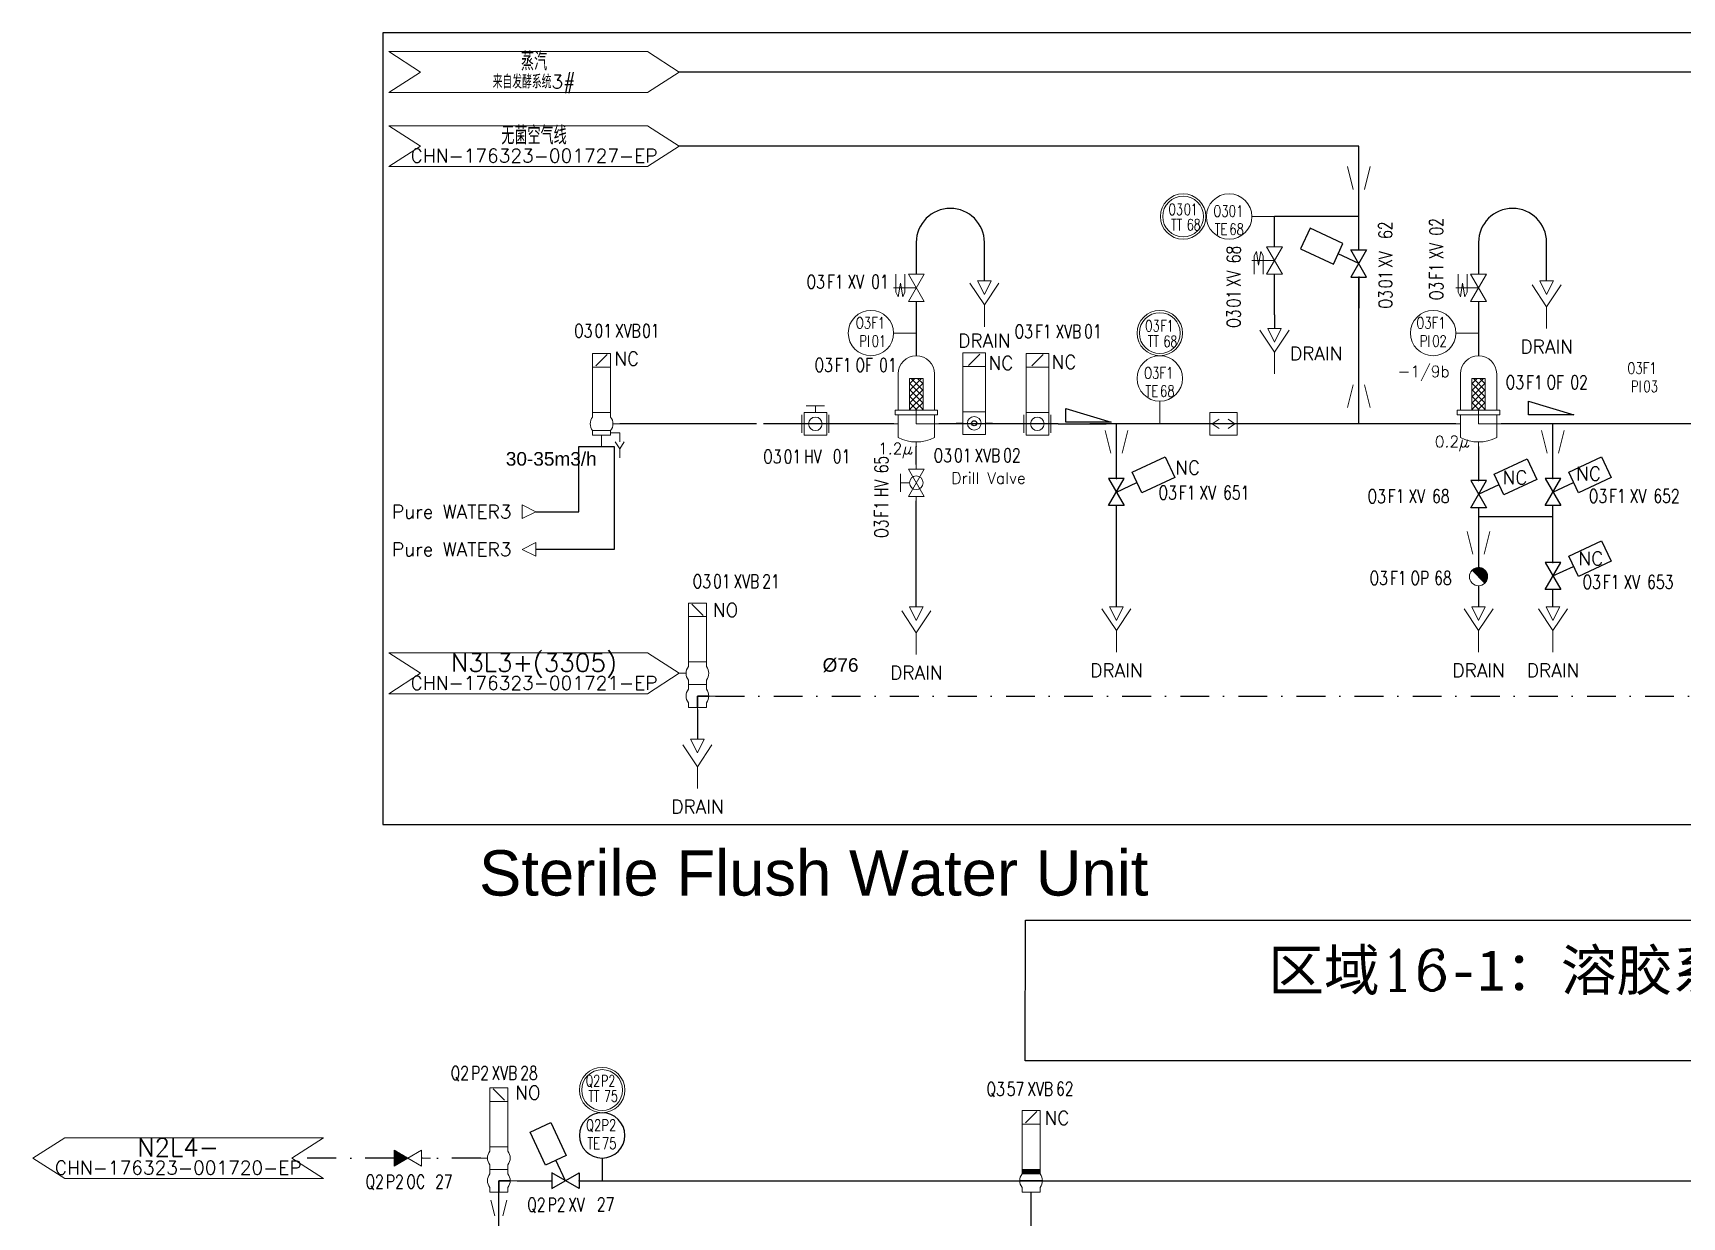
# Model space of a CAD drawing. Header units: inches. Extents: x 14952 to 16573, y 22099 to 23546.
# Drawn here: x 14952 to 15315.3, y 22656.5 to 22917.5 of the extents above; entities that cross this region are included whole.
import ezdxf
from ezdxf.enums import TextEntityAlignment as Align

# ---------------------------------------------------------------- set-up
doc = ezdxf.new("R2010")
doc.units = ezdxf.units.IN
doc.header["$MEASUREMENT"] = 0
doc.linetypes.add('ACAD_ISO02W100', pattern=[15, 12, -3])
doc.linetypes.add('DASHDOT2', pattern=[12.7, 6.35, -3.175, 0, -3.175])
for name, color, linetype, lineweight in [('31 Equipment', 7, 'Continuous', 9), ('33 Instruments Labels', 7, 'Continuous', 9), ('43 TXT English', 7, 'Continuous', 9), ('44 TXT French', 7, 'Continuous', 9), ('AM_0', 7, 'Continuous', 30)]:
    doc.layers.add(name, color=color, linetype=linetype, lineweight=lineweight)
for name, color, linetype in [('DIAMETRE', 7, 'Continuous'), ('LIBELLE-INSTRUM', 7, 'Continuous'), ('MATERIEL-DIVERS', 7, 'Continuous'), ('REPERES', 7, 'Continuous'), ('TANK', 7, 'Continuous'), ('techn-data', 7, 'Continuous'), ('TEXTES', 7, 'Continuous'), ('TUYAUTERIE-AIR', 3, 'Continuous'), ('TUYAUTERIE-EAU', 5, 'Continuous'), ('TUYAUTERIE-EGOUT', 32, 'Continuous'), ('TUYAUTERIE-GAZ', 3, 'Continuous'), ('TUYAUTERIE-NEP', 4, 'DASHDOT2'), ('TUYAUTERIE-VAPEUR', 6, 'Continuous'), ('TUYAUTERIE-VAPEUR PROCESS', 6, 'Continuous'), ('TXT_FR', 7, 'Continuous'), ('VANNES', 7, 'Continuous'), ('ZN', 1, 'Continuous')]:
    doc.layers.add(name, color=color, linetype=linetype)
doc.layers.get('REPERES').off()
doc.styles.add('ARIAL', font='arial.ttf')
doc.styles.add('ROMANC', font='romanc')
doc.styles.add('ROMANS', font='ROMANS.SHX')
doc.styles.get("Standard").update_dxf_attribs({"font": 'arial.ttf'})
doc.styles.add('USER1', font='TXT.SHX', dxfattribs={"bigfont": 'gbcbig.shx'})
pattern_1 = [(45, (0, 0), (-0.02245064, 0.02245064), [])]

# ---------------------------------------------------------------- blocks, each defined once
blk = doc.blocks.new('APV-VLV-SSEAT-SW43-41')
at = {"layer": '31 Equipment', "ltscale": 38}
for p, q in [((1.25, 20.25), (-1.25, 17.75)), ((-2, 7.5), (-2, 6.5)), ((2, 7.5), (2, 6.5)), ((2.5, 5), (4, 5)), ((-2.5, 0), (-4, 0)), ((-2, 2.5), (-2, 3.5)), ((-2, 2.5), (2, 2.5)), ((-2, 2.5), (-2, 1.5)), ((2, 2.5), (2, 3.5)), ((2, 2.5), (2, 1.5)), ((-2, -1.5), (-2, -2.5)), ((-2, -2.5), (2, -2.5)), ((0, -2.5), (0, -5)), ((2, -1.5), (2, -2.5))]:
    blk.add_line(p, q, dxfattribs=at)
at = {"layer": '31 Equipment', "lineweight": 30}
for p, q in [((0, 0), (-2.5, 0)), ((0, -2.5), (0, 0))]:
    blk.add_line(p, q, dxfattribs=at)
at = {"layer": '31 Equipment', "ltscale": 38}
for points in [[(-2, 17.5), (2, 17.5), (2, 20.5), (-2, 20.5)], [(-2, 7.5), (2, 7.5), (2, 17.5), (-2, 17.5)]]:
    blk.add_lwpolyline(points, close=True, dxfattribs=at)
for centre, start, end in [((0, 5), 143.1301, 216.8699), ((0, 5), 323.1301, 36.8699), ((0, 0), 143.1301, 216.8699), ((0, 0), 323.1301, 36.8699)]:
    blk.add_arc(centre, 2.5, start, end, dxfattribs=at)
blk = doc.blocks.new('APV-SIGN-ARW-FLOW-1')
at = {"layer": '31 Equipment'}
for p, q in [((-1.5, -1.5), (-1.5, 1.5)), ((-1.5, 1.5), (1.5, 0)), ((1.5, 0), (-1.5, -1.5))]:
    blk.add_line(p, q, dxfattribs=at)
blk = doc.blocks.new('APV-FTG-GEN-DRAIN-1')
at = {"layer": '31 Equipment'}
for p, q in [((-3.2, 9.61), (0, 4.81)), ((0, 4.81), (3.2, 9.61)), ((0, 0), (0, 4.81))]:
    blk.add_line(p, q, dxfattribs=at)
at = {"layer": '43 TXT English', "style": 'ROMANS'}
blk.add_attdef('DRAIN', text='', height=3, dxfattribs=at).set_placement((0, -4), align=Align.MIDDLE)
at = {"layer": '44 TXT French', "style": 'ROMANS'}
blk.add_attdef('EGOUT', text='', height=3, dxfattribs=at).set_placement((0, -4), align=Align.MIDDLE)
blk = doc.blocks.new('*X76')
at = {"color": 0}
for p, q in [((688.5, 377.37), (691.13, 380)), ((688.5, 378.79), (689.71, 380)), ((688.5, 375.96), (691.5, 378.96)), ((688.5, 374.54), (691.5, 377.54)), ((688.5, 373.13), (691.5, 376.13)), ((689.78, 373), (691.5, 374.72)), ((691.2, 373), (691.5, 373.3))]:
    blk.add_line(p, q, dxfattribs=at)
blk = doc.blocks.new('APV-FILT-GEN-2')
at = {"layer": '31 Equipment'}
for p, q in [((-4, 3), (-4, 11)), ((4, 11), (4, 3)), ((-1.5, 10), (-1.5, 3)), ((1.5, 10), (-1.5, 10)), ((1.5, 3), (1.5, 10)), ((0, 0), (-5, 0)), ((-4.68, 3), (-4.68, 2)), ((4.68, 3), (-4.68, 3)), ((4.68, 2), (-4.68, 2)), ((-4, -3), (-4, 2)), ((0, 3), (0, 0)), ((4, 2), (4, -3)), ((4, 0), (5, 0)), ((4.68, 3), (4.68, 2)), ((0, -4), (0, -5))]:
    blk.add_line(p, q, dxfattribs=at)
for centre, radius, start, end in [((0, 11), 4, 0, 180), ((0, 4.5), 8.5, 241.9275, 298.0725)]:
    blk.add_arc(centre, radius, start, end, dxfattribs=at)
at = {"layer": '31 Equipment', "ltscale": 38}
for p in [(0, 15), (-5, 0), (5, 0), (0, -5)]:
    blk.add_point(p, dxfattribs=at)
at = {"layer": '31 Equipment'}
blk.add_blockref('*X76', (-690, -370), dxfattribs=at)
at = {"layer": '31 Equipment', "extrusion": (0, 0, -1), "zscale": -1}
blk.add_blockref('*X76', (-690, -370), dxfattribs=at)
blk = doc.blocks.new('APV-VLV-SOLV-22-1')
at = {"layer": '31 Equipment', "linetype": 'ACAD_ISO02W100', "ltscale": 38}
for p, q in [((-1, 4.5), (-2, 4)), ((-2, 4), (1, 3.5)), ((3, 4.5), (-1, 4.5)), ((0, 0), (0, 5)), ((-2, 3), (1, 3.5)), ((-1, 2.5), (-2, 3)), ((3, 2.5), (-1, 2.5))]:
    blk.add_line(p, q, dxfattribs=at)
at = {"layer": '31 Equipment', "ltscale": 38}
for p, q in [((-3, 0), (-4, 0)), ((3, 0), (4, 0))]:
    blk.add_line(p, q, dxfattribs=at)
at = {"layer": '31 Equipment'}
for p, q in [((-3, 1.734), (-3, -1.734)), ((-3, -1.734), (3, 1.734)), ((3, -1.734), (-3, 1.734)), ((3, 1.734), (3, -1.734))]:
    blk.add_line(p, q, dxfattribs=at)
blk = doc.blocks.new('APV-INS-M-L-PI')
at = {"layer": '31 Equipment', "color": 7}
blk.add_line((0, -5), (0, -10), dxfattribs=at)
blk.add_circle((0, 0), 5, dxfattribs=at)
at = {"layer": '33 Instruments Labels', "style": 'ROMANS', "width": 0.8, "flags": 8}
blk.add_attdef('PI', text='', height=3, dxfattribs=at).set_placement((0, 0), align=Align.MIDDLE)
blk = doc.blocks.new('PENTE-G')
at = {"layer": 'MATERIEL-DIVERS'}
blk.add_lwpolyline([(-5, 2), (5, 2), (5, 5), (-5, 2)], dxfattribs=at)
blk = doc.blocks.new('APV-VLV-BFLY-SVS-3')
at = {"layer": '31 Equipment', "ltscale": 38}
for p, q in [((1.25, 15.25), (-1.25, 12.75)), ((-2.5, 0), (-4, 0)), ((2.5, 2.5), (-2.5, 2.5)), ((-2.5, 2.5), (-2.5, -2.5)), ((2.5, -2.5), (2.5, 2.5)), ((2.5, 0), (4, 0)), ((-2.5, -2.5), (2.5, -2.5))]:
    blk.add_line(p, q, dxfattribs=at)
at = {"layer": '31 Equipment'}
for p, q in [((-3, 2), (-3, -2)), ((3, -2), (3, 2))]:
    blk.add_line(p, q, dxfattribs=at)
at = {"layer": '31 Equipment', "ltscale": 38}
for points in [[(-2.5, 12.5), (2.5, 12.5), (2.5, 15.5), (-2.5, 15.5)], [(-2.5, 2.5), (2.5, 2.5), (2.5, 12.5), (-2.5, 12.5)]]:
    blk.add_lwpolyline(points, close=True, dxfattribs=at)
blk.add_circle((0, 0), 1.5, dxfattribs=at)
blk = doc.blocks.new('APV-OTH-GEN-CLOSEST-1')
at = {"layer": '31 Equipment'}
for p, q in [((-3, -2.5), (-3, 2.5)), ((-3, 2.5), (3, 2.5)), ((-1, 1), (-2.5, 0)), ((-2.5, 0), (2.5, 0)), ((-2.5, 0), (-1, -1)), ((2.5, 0), (1, 1)), ((2.5, 0), (1, -1)), ((3, -2.5), (3, 2.5)), ((-3, -2.5), (3, -2.5))]:
    blk.add_line(p, q, dxfattribs=at)
blk = doc.blocks.new('APV-VLVM-BALL-KHV+MF-1')
at = {"layer": '31 Equipment', "ltscale": 38}
for p, q in [((-3, 0), (-4, 0)), ((3, 0), (4, 0))]:
    blk.add_line(p, q, dxfattribs=at)
at = {"layer": '31 Equipment'}
for p, q in [((-3, 1.734), (-3, -1.734)), ((-3, -1.734), (3, 1.734)), ((3, -1.734), (-3, 1.734)), ((-2, 3.5), (2, 3.5)), ((0, 1.5), (0, 3.5)), ((3, 1.734), (3, -1.734))]:
    blk.add_line(p, q, dxfattribs=at)
blk.add_circle((0, 0), 1.5, dxfattribs=at)
blk = doc.blocks.new('APV-INS-M-L-TE')
at = {"layer": '31 Equipment', "color": 7}
blk.add_line((0, -5), (0, -10), dxfattribs=at)
blk.add_circle((0, 0), 5, dxfattribs=at)
at = {"layer": '33 Instruments Labels', "style": 'ROMANS', "width": 0.8, "flags": 8}
blk.add_attdef('TE', text='', height=3, dxfattribs=at).set_placement((0, 0), align=Align.MIDDLE)
blk = doc.blocks.new('APV-INS-F-L-TT')
at = {"layer": '31 Equipment'}
for radius in [5, 4.5]:
    blk.add_circle((0, 0), radius, dxfattribs=at)
blk = doc.blocks.new('APV-FCE-GEN-STMTRAP-1')
at = {"layer": '31 Equipment'}
h = blk.add_hatch(dxfattribs=at)
h.set_pattern_fill('ANSI31', color=256, scale=0.01, style=0)
h.set_pattern_definition([(45, (-4, 0), (-0.02245064, 0.02245064), [])])
h.paths.add_polyline_path([(1.41, 1.42), (-1.42, -1.41, 1.002832)])
at = {"layer": '31 Equipment', "linetype": 'ACAD_ISO02W100', "ltscale": 38}
for p, q in [((-2, 0), (-4, 0)), ((2, 0), (4, 0))]:
    blk.add_line(p, q, dxfattribs=at)
at = {"layer": '31 Equipment', "color": 7}
blk.add_line((1.41, 1.42), (-1.42, -1.41), dxfattribs=at)
for start, end in [(45.2431, 224.7569), (224.8381, 45.1623)]:
    blk.add_arc((0, 0), 2, start, end, dxfattribs=at)
blk = doc.blocks.new('APV-FCE-GEN-REDCON-1')
at = {"layer": '31 Equipment', "color": 7}
for p, q in [((-2.5, 2.5), (2.5, 1.25)), ((2.5, 1.25), (2.5, 1.25)), ((2.5, -1.25), (-2.5, -2.5))]:
    blk.add_line(p, q, dxfattribs=at)
blk = doc.blocks.new('VANNE SIEGE INCLINE')
at = {"color": 7}
for p, q in [((-3, 1.73), (-3, -1.73)), ((-3, -1.73), (3, 1.73)), ((3, -1.73), (-3, 1.73)), ((3, 1.73), (3, -1.73))]:
    blk.add_line(p, q, dxfattribs=at)
at = {"color": 7, "extrusion": (-1, 0, 0)}
blk.add_point((-3, 0), dxfattribs=at)
at = {"color": 7, "extrusion": (1, 0, 0)}
blk.add_point((3, 0), dxfattribs=at)
at = {"layer": 'VANNES'}
for p, q in [((3.23, 12.84), (-0.15, 5.59)), ((7.76, 10.73), (3.23, 12.84)), ((4.38, 3.47), (7.76, 10.73)), ((-0.15, 5.59), (4.38, 3.47)), ((0, 0), (2.11, 4.53))]:
    blk.add_line(p, q, dxfattribs=at)
blk = doc.blocks.new('APV-SIGN-ARW-DWG-1')
at = {"layer": '31 Equipment'}
for p, q in [((-32, 4.49), (25, 4.49)), ((-32, 4.49), (-25, 0)), ((25, 4.49), (32, 0)), ((-25, 0), (-32, -4.49)), ((32, 0), (25, -4.49)), ((-32, -4.49), (25, -4.49))]:
    blk.add_line(p, q, dxfattribs=at)
at = {"layer": '31 Equipment', "style": 'ROMANS', "width": 0.8}
for tag, p in [('TEXT1', (0, 0.37)), ('TEXT2', (0, -3.63))]:
    blk.add_attdef(tag, text='', height=3, dxfattribs=at).set_placement(p, align=Align.CENTER)
blk = doc.blocks.new('REPINS')
at = {"layer": 'TEXTES', "style": 'ROMANS', "width": 0.75}
for tag, p in [('ZONE', (-3.3, 1)), ('SOUSZONE', (0.1, 1)), ('NUM', (0.2, -3))]:
    blk.add_attdef(tag, p, '', height=2.5, dxfattribs=at)
blk.add_attdef('ELEMENT', text='', height=2.5, dxfattribs=at).set_placement((-0.2, -3), align=Align.RIGHT)
blk = doc.blocks.new('REPNORM')
at = {"layer": 'TEXTES', "style": 'ROMANS', "width": 0.75}
for tag, p in [('ZONE', (-9.75, -1.25)), ('SOUSZONE', (-5.25, -1.25)), ('ELEMENT', (0, -1.25)), ('NUM', (4.5, -1.25))]:
    blk.add_attdef(tag, p, '', height=3, dxfattribs=at)
blk = doc.blocks.new('REPNORM1')
at = {"layer": 'TEXTES', "style": 'ROMANS', "width": 0.75}
for tag, p in [('ZONE', (-9.75, -1.25)), ('SOUSZONE', (-5.25, -1.25)), ('ELEMENT', (-0.75, -1.25)), ('NUM', (5.59, -1.22))]:
    blk.add_attdef(tag, p, '', height=3, dxfattribs=at)
blk = doc.blocks.new('REPINS2')
at = {"layer": 'TEXTES', "style": 'ROMANS', "width": 0.7}
for tag, p in [('ZONE', (-3.35, 0.8)), ('SOUSZONE', (0.05, 0.8)), ('NUM', (0.7, -2.6))]:
    blk.add_attdef(tag, p, '', height=2.5, dxfattribs=at)
blk.add_attdef('ELEMENT', text='', height=2.5, dxfattribs=at).set_placement((-1.56, -2.59), align=Align.CENTER)
blk = doc.blocks.new('APV-VLV-BFLY-SV-3')
at = {"layer": '31 Equipment', "ltscale": 38}
for p, q in [((1.25, 15.25), (-1.25, 12.75)), ((-4, 0), (-2.5, 0)), ((-2.5, 2.5), (2.5, 2.5)), ((-2.5, -2.5), (-2.5, 2.5)), ((2.5, -2.5), (2.5, 2.5)), ((2.5, 0), (4, 0)), ((-2.5, -2.5), (2.5, -2.5))]:
    blk.add_line(p, q, dxfattribs=at)
for points in [[(-2.5, 12.5), (2.5, 12.5), (2.5, 15.5), (-2.5, 15.5)], [(-2.5, 2.5), (2.5, 2.5), (2.5, 12.5), (-2.5, 12.5)]]:
    blk.add_lwpolyline(points, close=True, dxfattribs=at)
blk.add_circle((0, 0), 1.5, dxfattribs=at)
blk = doc.blocks.new('APV-VLV-SSEAT-SWCIP41-3')
at = {"layer": '31 Equipment', "ltscale": 38}
for p, q in [((1.25, 15.25), (-1.25, 12.75)), ((-2, 2.5), (-2, 1.5)), ((2, 2.5), (2, 1.5)), ((2.5, 0), (4, 0)), ((-2, -1.5), (2, -1.5)), ((-2, -2.5), (-2, -1.5)), ((-2, -2.5), (2, -2.5)), ((0, -2.5), (0, -5)), ((2, -2.5), (2, -1.5)), ((2, -2), (4, -2)), ((4, -2), (4, -4)), ((4, -5.5), (3, -4)), ((5, -4), (4, -5.5)), ((4, -5.5), (4, -7.5))]:
    blk.add_line(p, q, dxfattribs=at)
for points in [[(-2, 12.5), (2, 12.5), (2, 15.5), (-2, 15.5)], [(-2, 2.5), (2, 2.5), (2, 12.5), (-2, 12.5)]]:
    blk.add_lwpolyline(points, close=True, dxfattribs=at)
for start, end in [(143.1301, 216.8699), (323.1301, 36.8699)]:
    blk.add_arc((0, 0), 2.5, start, end, dxfattribs=at)
blk = doc.blocks.new('APV-VLVM-BFLY-SVS-1')
at = {"layer": '31 Equipment', "ltscale": 38}
for p, q in [((-2, 4), (2, 4)), ((0, 2.5), (0, 4)), ((-2.5, 0), (-4, 0)), ((2.5, 2.5), (-2.5, 2.5)), ((-2.5, 2.5), (-2.5, -2.5)), ((2.5, -2.5), (2.5, 2.5)), ((2.5, 0), (4, 0)), ((-2.5, -2.5), (2.5, -2.5))]:
    blk.add_line(p, q, dxfattribs=at)
at = {"layer": '31 Equipment'}
for p, q in [((-3, 2), (-3, -2)), ((3, -2), (3, 2))]:
    blk.add_line(p, q, dxfattribs=at)
at = {"layer": '31 Equipment', "ltscale": 38}
blk.add_circle((0, 0), 1.5, dxfattribs=at)
blk = doc.blocks.new('APV-VLV-SSEAT-M+MP42-3')
at = {"layer": '31 Equipment'}
h = blk.add_hatch(dxfattribs=at)
h.set_pattern_fill('ANSI31', color=256, scale=0.01, style=0)
h.set_pattern_definition(pattern_1)
h.paths.add_polyline_path([(2, 2.5), (-2, 2.5), (-2, 1.5), (2, 1.5)])
at = {"layer": '31 Equipment', "ltscale": 38}
for p, q in [((1.25, 15.25), (-1.25, 12.75)), ((-4, 0), (-2.5, 0)), ((-2, 2.5), (-2, 1.5)), ((-2, 1.5), (2, 1.5)), ((2, 2.5), (2, 1.5)), ((-2, -2.5), (-2, -1.5)), ((2, -2.5), (-2, -2.5)), ((-2, -2.5), (2, -2.5)), ((0, -2.5), (0, -5)), ((2, -2.5), (2, -1.5))]:
    blk.add_line(p, q, dxfattribs=at)
at = {"layer": '31 Equipment', "lineweight": 30}
blk.add_line((-2.5, 0), (2.5, 0), dxfattribs=at)
at = {"layer": '31 Equipment'}
blk.add_line((2.5, 0), (4, 0), dxfattribs=at)
at = {"layer": '31 Equipment', "ltscale": 38}
for points in [[(-2, 12.5), (2, 12.5), (2, 15.5), (-2, 15.5)], [(-2, 2.5), (2, 2.5), (2, 12.5), (-2, 12.5)]]:
    blk.add_lwpolyline(points, close=True, dxfattribs=at)
for start, end in [(143.1301, 216.8699), (323.1301, 36.8699)]:
    blk.add_arc((0, 0), 2.5, start, end, dxfattribs=at)
blk = doc.blocks.new('INSTR-M-L-TE')
at = {"color": 7, "extrusion": (0, -1, 0)}
blk.add_point((0, -10), dxfattribs=at)
at = {"layer": 'MATERIEL-DIVERS', "color": 7}
blk.add_line((0, -5), (0, -10), dxfattribs=at)
blk.add_circle((0, 0), 5, dxfattribs=at)
at = {"layer": 'LIBELLE-INSTRUM', "style": 'ROMANS', "width": 0.8, "flags": 8}
blk.add_attdef('TE', text='', height=3, dxfattribs=at).set_placement((0, 0), align=Align.MIDDLE)
blk = doc.blocks.new('APV-FCE-NRV-GEN-1')
at = {"layer": '31 Equipment'}
h = blk.add_hatch(dxfattribs=at)
h.set_pattern_fill('ANSI31', color=256, scale=0.01, style=0)
h.set_pattern_definition(pattern_1)
h.paths.add_polyline_path([(3, 1.75), (3, -1.75), (0, 0)])
at = {"layer": '31 Equipment', "linetype": 'ACAD_ISO02W100', "ltscale": 38}
for p, q in [((-3, 0), (-5, 0)), ((0, 0), (-3, 1.75)), ((-3, 1.75), (-3, -1.75)), ((0, 0), (-3, -1.75)), ((0, 0), (3, 1.75)), ((0, 0), (3, -1.75)), ((3, 1.75), (3, -1.75)), ((3, 0), (5, 0))]:
    blk.add_line(p, q, dxfattribs=at)

msp = doc.modelspace()

# ---------------------------------------------------------------- linework, layer by layer
msp.add_circle((15159.35, 22831.49), 0.565)
at = {"layer": 'MATERIEL-DIVERS'}
msp.add_lwpolyline([(15416.15, 22721.92), (15416.06, 22690.97), (15170.56, 22690.97), (15170.65, 22721.92)], close=True, dxfattribs=at)
at = {"layer": 'TANK', "color": 3}
for p, q in [((15225.51, 22870.37), (15225.51, 22877.07)), ((15225.51, 22855.37), (15225.51, 22864.37))]:
    msp.add_line(p, q, dxfattribs=at)
at = {"layer": 'TANK', "color": 2}
msp.add_lwpolyline([(15529.09, 22917.53), (15389.05, 22917.53), (15389.05, 22917.53), (15029.06, 22917.53), (15029.06, 22743.03), (15529.09, 22743.03), (15529.09, 22917.53)], dxfattribs=at)
at = {"layer": 'TUYAUTERIE-AIR'}
for p, q in [((15244.07, 22892.59), (15094.37, 22892.59)), ((15244.07, 22869.73), (15244.07, 22892.59)), ((15244.07, 22831.37), (15244.07, 22863.73))]:
    msp.add_line(p, q, dxfattribs=at)
at = {"layer": 'TUYAUTERIE-EAU'}
for p, q in [((15146.59, 22871.37), (15146.59, 22864.37)), ((15161.59, 22862.87), (15161.59, 22871.37)), ((15270.46, 22871.37), (15270.46, 22864.37)), ((15285.46, 22862.87), (15285.46, 22871.37)), ((15244.07, 22863.85), (15244.07, 22856.85)), ((15146.59, 22858.37), (15146.59, 22846.37)), ((15270.46, 22858.37), (15270.46, 22846.37)), ((15085.33, 22831.37), (15081.25, 22831.37)), ((15098.59, 22831.37), (15083.24, 22831.37)), ((15111.39, 22831.37), (15092.77, 22831.37)), ((15141.59, 22831.37), (15112.89, 22831.37)), ((15177.86, 22831.37), (15151.59, 22831.37)), ((15177.86, 22831.37), (15188.44, 22831.37)), ((15265.46, 22831.37), (15184.86, 22831.37)), ((15190.68, 22819.33), (15190.68, 22831.37)), ((15324.92, 22831.37), (15275.46, 22831.37)), ((15286.86, 22819.33), (15286.86, 22831.37)), ((15072.26, 22811.99), (15072.26, 22826.37)), ((15072.26, 22826.37), (15080.02, 22826.37)), ((15080.02, 22826.37), (15080.02, 22803.7)), ((15146.59, 22822.37), (15146.59, 22826.37)), ((15062.73, 22811.99), (15072.26, 22811.99)), ((15080.02, 22803.7), (15062.73, 22803.7))]:
    msp.add_line(p, q, dxfattribs=at)
for centre in [(15154.09, 22871.37), (15277.96, 22871.37)]:
    msp.add_arc(centre, 7.5, 0, 180, dxfattribs=at)
at = {"layer": 'TUYAUTERIE-EGOUT'}
for p, q in [((15225.51, 22855.37), (15225.51, 22852.37)), ((15146.59, 22791), (15146.59, 22814.37)), ((15270.46, 22795.68), (15270.46, 22791)), ((15098.37, 22768.37), (15098.37, 22761.87))]:
    msp.add_line(p, q, dxfattribs=at)
at = {"layer": 'TUYAUTERIE-GAZ'}
for p, q in [((15244.07, 22877.07), (15225.51, 22877.07)), ((15054.62, 22653.51), (15054.62, 22664.51)), ((15058.62, 22664.51), (15066.28, 22664.51)), ((15072.24, 22664.51), (15225.31, 22664.51)), ((15152.66, 22664.51), (15408.35, 22664.51)), ((15171.88, 22606.51), (15171.88, 22662.01))]:
    msp.add_line(p, q, dxfattribs=at)
at = {"layer": 'TUYAUTERIE-NEP'}
for p, q in [((15102.37, 22771.37), (15416.91, 22771.37)), ((15031.54, 22669.51), (15008.98, 22669.51)), ((15050.62, 22669.51), (15037.54, 22669.51))]:
    msp.add_line(p, q, dxfattribs=at)
at = {"layer": 'TUYAUTERIE-VAPEUR'}
msp.add_line((15366.26, 22908.92), (15094.37, 22908.92), dxfattribs=at)
at = {"layer": 'TUYAUTERIE-VAPEUR PROCESS'}
for p, q in [((15270.46, 22826.37), (15270.46, 22818.87)), ((15190.68, 22791), (15190.68, 22813.33)), ((15270.46, 22812.87), (15270.46, 22799.68)), ((15286.86, 22800.83), (15286.86, 22813.33)), ((15270.46, 22810.96), (15286.86, 22810.96)), ((15286.86, 22791), (15286.86, 22794.83))]:
    msp.add_line(p, q, dxfattribs=at)

# ---------------------------------------------------------------- block references
at = {"layer": '31 Equipment', "xscale": -1, "rotation": 90}
for name, p in [('APV-VLV-SOLV-22-1', (15225.51, 22867.37)), ('APV-SIGN-ARW-FLOW-1', (15225.51, 22850.87)), ('APV-FCE-GEN-REDCON-1', (15190.68, 22827.37)), ('APV-FCE-GEN-REDCON-1', (15286.86, 22827.37)), ('APV-FCE-GEN-REDCON-1', (15270.46, 22805.11))]:
    msp.add_blockref(name, p, dxfattribs=at)
at = {"layer": '31 Equipment'}
ref = msp.add_blockref('APV-FTG-GEN-DRAIN-1', (15225.51, 22842.37), dxfattribs=dict(at, xscale=-1))
ref.add_attrib('DRAIN', 'DRAIN', dxfattribs={"layer": '43 TXT English', "height": 3, "style": 'ROMANS'}).set_placement((15234.68, 22846.87), align=Align.MIDDLE)
at = {"layer": '31 Equipment', "rotation": 270}
for p in [(15190.68, 22789.5), (15270.46, 22789.5), (15286.86, 22789.5)]:
    msp.add_blockref('APV-SIGN-ARW-FLOW-1', p, dxfattribs=at)
at = {"layer": '31 Equipment'}
ref = msp.add_blockref('APV-FTG-GEN-DRAIN-1', (15190.68, 22781), dxfattribs=at)
ref.add_attrib('DRAIN', 'DRAIN', dxfattribs={"layer": '43 TXT English', "height": 3, "style": 'ROMANS'}).set_placement((15190.68, 22777), align=Align.MIDDLE)
ref = msp.add_blockref('APV-FTG-GEN-DRAIN-1', (15270.46, 22781), dxfattribs=at)
ref.add_attrib('DRAIN', 'DRAIN', dxfattribs={"layer": '43 TXT English', "height": 3, "style": 'ROMANS'}).set_placement((15270.46, 22777), align=Align.MIDDLE)
ref = msp.add_blockref('APV-FTG-GEN-DRAIN-1', (15286.86, 22781), dxfattribs=at)
ref.add_attrib('DRAIN', 'DRAIN', dxfattribs={"layer": '43 TXT English', "height": 3, "style": 'ROMANS'}).set_placement((15286.86, 22777), align=Align.MIDDLE)
at = {"layer": '33 Instruments Labels', "xscale": -1}
msp.add_blockref('INSTR-M-L-TE', (15077.37, 22674.51), dxfattribs=at)
at = {"layer": 'MATERIEL-DIVERS'}
ref = msp.add_blockref('APV-SIGN-ARW-DWG-1', (15062.37, 22908.92), dxfattribs=at)
ref.add_attrib('TEXT1', '蒸汽', dxfattribs={"layer": '31 Equipment', "height": 4, "style": 'USER1'}).set_placement((15062.37, 22909.29), align=Align.CENTER)
ref.add_attrib('TEXT2', '来自发酵系统3#', dxfattribs={"layer": '31 Equipment', "height": 3, "style": 'USER1'}).set_placement((15062.37, 22905.29), align=Align.CENTER)
ref = msp.add_blockref('APV-SIGN-ARW-DWG-1', (15062.37, 22892.59), dxfattribs=at)
ref.add_attrib('TEXT1', '无菌空气线', dxfattribs={"layer": '31 Equipment', "height": 4, "style": 'USER1'}).set_placement((15062.37, 22892.96), align=Align.CENTER)
ref.add_attrib('TEXT2', 'CHN-176323-001727-EP', dxfattribs={"layer": '31 Equipment', "height": 3, "style": 'USER1'}).set_placement((15062.37, 22888.96), align=Align.CENTER)
at = {"layer": 'MATERIEL-DIVERS', "xscale": -1}
for name, p, rotation in [('APV-FCE-GEN-REDCON-1', (15244.07, 22885.56), 90), ('VANNE SIEGE INCLINE', (15190.68, 22816.33), 270), ('VANNE SIEGE INCLINE', (15270.46, 22815.87), 270), ('VANNE SIEGE INCLINE', (15286.86, 22816.33), 270), ('APV-SIGN-ARW-FLOW-1', (15061.23, 22811.99), 180), ('VANNE SIEGE INCLINE', (15286.86, 22797.83), 270)]:
    msp.add_blockref(name, p, dxfattribs=dict(at, rotation=rotation))
at = {"layer": 'MATERIEL-DIVERS'}
for name, p in [('APV-INS-F-L-TT', (15205.38, 22877.07)), ('APV-INS-F-L-TT', (15200.24, 22851.37)), ('APV-INS-M-L-TE', (15200.24, 22841.37)), ('APV-OTH-GEN-CLOSEST-1', (15214.29, 22831.37))]:
    msp.add_blockref(name, p, dxfattribs=at)
for name, p, rotation in [('APV-INS-M-L-TE', (15215.51, 22877.07), 90), ('APV-SIGN-ARW-FLOW-1', (15161.59, 22861.37), 270), ('APV-SIGN-ARW-FLOW-1', (15285.46, 22861.37), 270), ('APV-INS-M-L-PI', (15136.59, 22851.37), 90.00000000000001), ('APV-INS-M-L-PI', (15260.46, 22851.37), 90.00000000000001), ('APV-FCE-GEN-REDCON-1', (15244.07, 22837.46), 90.00000000000001), ('APV-SIGN-ARW-FLOW-1', (15061.23, 22803.7), 180), ('APV-SIGN-ARW-FLOW-1', (15146.59, 22789.5), 270), ('APV-SIGN-ARW-FLOW-1', (15098.37, 22760.37), 270)]:
    msp.add_blockref(name, p, dxfattribs=dict(at, rotation=rotation))
ref = msp.add_blockref('APV-FTG-GEN-DRAIN-1', (15161.59, 22852.77), dxfattribs=at)
ref.add_attrib('DRAIN', 'DRAIN', dxfattribs={"layer": '43 TXT English', "height": 3, "style": 'ROMANS'}).set_placement((15161.59, 22849.69), align=Align.MIDDLE)
ref = msp.add_blockref('APV-FTG-GEN-DRAIN-1', (15285.46, 22852.37), dxfattribs=at)
ref.add_attrib('DRAIN', 'DRAIN', dxfattribs={"layer": '43 TXT English', "height": 3, "style": 'ROMANS'}).set_placement((15285.46, 22848.37), align=Align.MIDDLE)
at = {"layer": 'MATERIEL-DIVERS', "xscale": -1}
for name, p in [('APV-FILT-GEN-2', (15146.59, 22831.37)), ('APV-FILT-GEN-2', (15270.46, 22831.37)), ('VANNE SIEGE INCLINE', (15069.28, 22664.51)), ('APV-FCE-NRV-GEN-1', (15034.54, 22669.51))]:
    msp.add_blockref(name, p, dxfattribs=at)
at = {"layer": 'MATERIEL-DIVERS'}
ref = msp.add_blockref('APV-FTG-GEN-DRAIN-1', (15146.59, 22780.5), dxfattribs=at)
ref.add_attrib('DRAIN', 'DRAIN', dxfattribs={"layer": '43 TXT English', "height": 3, "style": 'ROMANS'}).set_placement((15146.59, 22776.5), align=Align.MIDDLE)
ref = msp.add_blockref('APV-SIGN-ARW-DWG-1', (15062.37, 22776.37), dxfattribs=at)
ref.add_attrib('TEXT1', 'N3L3+(3305)', dxfattribs={"layer": '31 Equipment', "height": 4, "style": 'USER1'}).set_placement((15062.37, 22776.74), align=Align.CENTER)
ref.add_attrib('TEXT2', 'CHN-176323-001721-EP', dxfattribs={"layer": '31 Equipment', "height": 3, "style": 'USER1'}).set_placement((15062.37, 22772.74), align=Align.CENTER)
ref = msp.add_blockref('APV-FTG-GEN-DRAIN-1', (15098.37, 22750.97), dxfattribs=at)
ref.add_attrib('DRAIN', 'DRAIN', dxfattribs={"layer": '43 TXT English', "height": 3, "style": 'ROMANS'}).set_placement((15098.37, 22746.97), align=Align.MIDDLE)
ref = msp.add_blockref('APV-SIGN-ARW-DWG-1', (14983.98, 22669.51), dxfattribs=dict(at, xscale=-1))
ref.add_attrib('TEXT1', 'N2L4-', dxfattribs={"layer": '31 Equipment', "height": 4, "style": 'USER1'}).set_placement((14983.98, 22669.89), align=Align.CENTER)
ref.add_attrib('TEXT2', 'CHN-176323-001720-EP', dxfattribs={"layer": '31 Equipment', "height": 3, "style": 'USER1'}).set_placement((14983.98, 22665.89), align=Align.CENTER)
at = {"layer": 'MATERIEL-DIVERS', "xscale": -0.7000000000000455, "yscale": 0.7000000000000455, "zscale": 0.7000000000000455, "rotation": 90}
msp.add_blockref('APV-FCE-GEN-REDCON-1', (15054.62, 22658.51), dxfattribs=at)
at = {"layer": 'REPERES'}
for name, p, values in [('REPINS2', (15205.51, 22876.6), {'ZONE': 'O3', 'SOUSZONE': '01', 'NUM': '68', 'ELEMENT': 'TT'}), ('REPINS', (15215.34, 22876.02), {'ZONE': 'O3', 'SOUSZONE': '01', 'ELEMENT': 'TE', 'NUM': '68'}), ('REPINS', (15136.56, 22851.37), {'ZONE': 'O3', 'SOUSZONE': 'F1', 'ELEMENT': 'PI', 'NUM': '01'}), ('REPNORM1', (15177.98, 22851.47), {'ZONE': 'O3', 'SOUSZONE': 'F1', 'ELEMENT': 'XVB', 'NUM': '01'}), ('REPINS2', (15200.37, 22850.9), {'ZONE': 'O3', 'SOUSZONE': 'F1', 'NUM': '68', 'ELEMENT': 'TT'}), ('REPINS', (15260.06, 22851.37), {'ZONE': 'O3', 'SOUSZONE': 'F1', 'ELEMENT': 'PI', 'NUM': '02'}), ('REPINS', (15200.08, 22840.33), {'ZONE': 'O3', 'SOUSZONE': 'F1', 'ELEMENT': 'TE', 'NUM': '68'}), ('REPINS', (15306.56, 22841.37), {'ZONE': 'O3', 'SOUSZONE': 'F1', 'ELEMENT': 'PI', 'NUM': '03'}), ('REPNORM1', (15122.61, 22823.91), {'ZONE': 'O3', 'SOUSZONE': '01', 'ELEMENT': 'HV', 'NUM': '01'}), ('REPNORM1', (15160.15, 22824.14), {'ZONE': 'O3', 'SOUSZONE': '01', 'ELEMENT': 'XVB', 'NUM': '02'}), ('REPNORM1', (15107.06, 22796.37), {'ZONE': 'O3', 'SOUSZONE': '01', 'ELEMENT': 'XVB', 'NUM': '21'}), ('REPNORM1', (15053.74, 22688.01), {'ZONE': 'Q2', 'SOUSZONE': 'P2', 'ELEMENT': 'XVB', 'NUM': '28'}), ('REPINS2', (15077.12, 22684.51), {'ZONE': 'Q2', 'SOUSZONE': 'P2', 'NUM': '75', 'ELEMENT': 'TT'}), ('REPNORM1', (15171.78, 22684.51), {'ZONE': 'Q3', 'SOUSZONE': '57', 'ELEMENT': 'XVB', 'NUM': '62'}), ('REPNORM1', (15034.98, 22664.06), {'ZONE': 'Q2', 'SOUSZONE': 'P2', 'ELEMENT': 'OC', 'NUM': '27'}), ('REPNORM1', (15070.62, 22659.01), {'ZONE': 'Q2', 'SOUSZONE': 'P2', 'ELEMENT': 'XV', 'NUM': '27'})]:
    msp.add_blockref(name, p, dxfattribs=at).add_auto_attribs(values)
for name, p, rotation, values in [('REPNORM1', (15250.21, 22866.53), 90, {'ZONE': 'O3', 'SOUSZONE': '01', 'ELEMENT': 'XV', 'NUM': '62'}), ('REPINS', (15077.12, 22674.51), 0.0002280594390062327, {'ZONE': 'Q2', 'SOUSZONE': 'P2', 'ELEMENT': 'TE', 'NUM': '75'})]:
    msp.add_blockref(name, p, dxfattribs=dict(at, rotation=rotation)).add_auto_attribs(values)
ref = msp.add_blockref('REPNORM', (15261.43, 22868.38), dxfattribs=dict(at, rotation=90))
ref.add_attrib('ZONE', 'O3', (15262.68, 22858.63), dxfattribs={"layer": 'TEXTES', "height": 3, "rotation": 90, "style": 'ROMANS', "width": 0.75})
ref.add_attrib('SOUSZONE', 'F1', (15262.68, 22863.13), dxfattribs={"layer": 'TEXTES', "height": 3, "rotation": 90, "style": 'ROMANS', "width": 0.75})
ref.add_attrib('ELEMENT', 'XV', (15262.68, 22867.65), dxfattribs={"layer": 'TEXTES', "height": 3, "rotation": 90, "style": 'ROMANS', "width": 0.75})
ref.add_attrib('NUM', '02', (15262.68, 22872.88), dxfattribs={"layer": 'TEXTES', "height": 3, "rotation": 90, "style": 'ROMANS', "width": 0.75})
ref = msp.add_blockref('REPNORM', (15216.77, 22862.28), dxfattribs=dict(at, rotation=90))
ref.add_attrib('ZONE', 'O3', (15218.02, 22852.53), dxfattribs={"layer": 'TEXTES', "height": 3, "rotation": 90, "style": 'ROMANS', "width": 0.75})
ref.add_attrib('SOUSZONE', '01', (15218.01, 22857.03), dxfattribs={"layer": 'TEXTES', "height": 3, "rotation": 90, "style": 'ROMANS', "width": 0.75})
ref.add_attrib('ELEMENT', 'XV', (15218.01, 22861.54), dxfattribs={"layer": 'TEXTES', "height": 3, "rotation": 90, "style": 'ROMANS', "width": 0.75})
ref.add_attrib('NUM', '68', (15218.01, 22866.78), dxfattribs={"layer": 'TEXTES', "height": 3, "rotation": 90, "style": 'ROMANS', "width": 0.75})
ref = msp.add_blockref('REPNORM', (15132.16, 22862.42), dxfattribs=at)
ref.add_attrib('ZONE', 'O3', (15122.41, 22861.17), dxfattribs={"layer": 'TEXTES', "height": 3, "style": 'ROMANS', "width": 0.75})
ref.add_attrib('SOUSZONE', 'F1', (15126.91, 22861.18), dxfattribs={"layer": 'TEXTES', "height": 3, "style": 'ROMANS', "width": 0.75})
ref.add_attrib('ELEMENT', 'XV', (15131.42, 22861.18), dxfattribs={"layer": 'TEXTES', "height": 3, "style": 'ROMANS', "width": 0.75})
ref.add_attrib('NUM', '01', (15136.66, 22861.18), dxfattribs={"layer": 'TEXTES', "height": 3, "style": 'ROMANS', "width": 0.75})
ref = msp.add_blockref('REPNORM', (15080.93, 22851.62), dxfattribs=at)
ref.add_attrib('ZONE', 'O3', (15071.18, 22850.37), dxfattribs={"layer": 'TEXTES', "height": 3, "style": 'ROMANS', "width": 0.75})
ref.add_attrib('SOUSZONE', '01', (15075.68, 22850.37), dxfattribs={"layer": 'TEXTES', "height": 3, "style": 'ROMANS', "width": 0.75})
ref.add_attrib('ELEMENT', 'XVB', (15080.19, 22850.37), dxfattribs={"layer": 'TEXTES', "height": 3, "style": 'ROMANS', "width": 0.75})
ref.add_attrib('NUM', '01', (15086.17, 22850.37), dxfattribs={"layer": 'TEXTES', "height": 3, "style": 'ROMANS', "width": 0.75})
ref = msp.add_blockref('REPNORM', (15133.91, 22844.06), dxfattribs=at)
ref.add_attrib('ZONE', 'O3', (15124.16, 22842.81), dxfattribs={"layer": 'TEXTES', "height": 3, "style": 'ROMANS', "width": 0.75})
ref.add_attrib('SOUSZONE', 'F1', (15128.66, 22842.81), dxfattribs={"layer": 'TEXTES', "height": 3, "style": 'ROMANS', "width": 0.75})
ref.add_attrib('ELEMENT', 'OF', (15133.17, 22842.81), dxfattribs={"layer": 'TEXTES', "height": 3, "style": 'ROMANS', "width": 0.75})
ref.add_attrib('NUM', '01', (15138.41, 22842.81), dxfattribs={"layer": 'TEXTES', "height": 3, "style": 'ROMANS', "width": 0.75})
ref = msp.add_blockref('REPNORM', (15286.19, 22840.29), dxfattribs=at)
ref.add_attrib('ZONE', 'O3', (15276.44, 22839.04), dxfattribs={"layer": 'TEXTES', "height": 3, "style": 'ROMANS', "width": 0.75})
ref.add_attrib('SOUSZONE', 'F1', (15280.94, 22839.04), dxfattribs={"layer": 'TEXTES', "height": 3, "style": 'ROMANS', "width": 0.75})
ref.add_attrib('ELEMENT', 'OF', (15285.45, 22839.04), dxfattribs={"layer": 'TEXTES', "height": 3, "style": 'ROMANS', "width": 0.75})
ref.add_attrib('NUM', '02', (15290.69, 22839.04), dxfattribs={"layer": 'TEXTES', "height": 3, "style": 'ROMANS', "width": 0.75})
ref = msp.add_blockref('REPNORM', (15139.16, 22815.96), dxfattribs=dict(at, rotation=90.00007601983033))
ref.add_attrib('ZONE', 'O3', (15140.41, 22806.21), dxfattribs={"layer": 'TEXTES', "height": 3, "rotation": 90.0001, "style": 'ROMANS', "width": 0.75})
ref.add_attrib('SOUSZONE', 'F1', (15140.4, 22810.71), dxfattribs={"layer": 'TEXTES', "height": 3, "rotation": 90.0001, "style": 'ROMANS', "width": 0.75})
ref.add_attrib('ELEMENT', 'HV', (15140.4, 22815.23), dxfattribs={"layer": 'TEXTES', "height": 3, "rotation": 90.0001, "style": 'ROMANS', "width": 0.75})
ref.add_attrib('NUM', '65', (15140.4, 22820.46), dxfattribs={"layer": 'TEXTES', "height": 3, "rotation": 90.0001, "style": 'ROMANS', "width": 0.75})
ref = msp.add_blockref('REPNORM', (15209.69, 22815.97), dxfattribs=at)
ref.add_attrib('ZONE', 'O3', (15199.94, 22814.72), dxfattribs={"layer": 'TEXTES', "height": 3, "style": 'ROMANS', "width": 0.75})
ref.add_attrib('SOUSZONE', 'F1', (15204.44, 22814.72), dxfattribs={"layer": 'TEXTES', "height": 3, "style": 'ROMANS', "width": 0.75})
ref.add_attrib('ELEMENT', 'XV', (15208.95, 22814.72), dxfattribs={"layer": 'TEXTES', "height": 3, "style": 'ROMANS', "width": 0.75})
ref.add_attrib('NUM', '651', (15214.19, 22814.72), dxfattribs={"layer": 'TEXTES', "height": 3, "style": 'ROMANS', "width": 0.75})
ref = msp.add_blockref('REPNORM', (15255.74, 22815.16), dxfattribs=at)
ref.add_attrib('ZONE', 'O3', (15245.99, 22813.91), dxfattribs={"layer": 'TEXTES', "height": 3, "style": 'ROMANS', "width": 0.75})
ref.add_attrib('SOUSZONE', 'F1', (15250.49, 22813.92), dxfattribs={"layer": 'TEXTES', "height": 3, "style": 'ROMANS', "width": 0.75})
ref.add_attrib('ELEMENT', 'XV', (15255, 22813.92), dxfattribs={"layer": 'TEXTES', "height": 3, "style": 'ROMANS', "width": 0.75})
ref.add_attrib('NUM', '68', (15260.24, 22813.92), dxfattribs={"layer": 'TEXTES', "height": 3, "style": 'ROMANS', "width": 0.75})
ref = msp.add_blockref('REPNORM', (15304.49, 22815.18), dxfattribs=at)
ref.add_attrib('ZONE', 'O3', (15294.74, 22813.93), dxfattribs={"layer": 'TEXTES', "height": 3, "style": 'ROMANS', "width": 0.75})
ref.add_attrib('SOUSZONE', 'F1', (15299.24, 22813.94), dxfattribs={"layer": 'TEXTES', "height": 3, "style": 'ROMANS', "width": 0.75})
ref.add_attrib('ELEMENT', 'XV', (15303.76, 22813.94), dxfattribs={"layer": 'TEXTES', "height": 3, "style": 'ROMANS', "width": 0.75})
ref.add_attrib('NUM', '652', (15308.99, 22813.94), dxfattribs={"layer": 'TEXTES', "height": 3, "style": 'ROMANS', "width": 0.75})
ref = msp.add_blockref('REPNORM', (15256.19, 22797.11), dxfattribs=at)
ref.add_attrib('ZONE', 'O3', (15246.44, 22795.86), dxfattribs={"layer": 'TEXTES', "height": 3, "style": 'ROMANS', "width": 0.75})
ref.add_attrib('SOUSZONE', 'F1', (15250.94, 22795.87), dxfattribs={"layer": 'TEXTES', "height": 3, "style": 'ROMANS', "width": 0.75})
ref.add_attrib('ELEMENT', 'OP', (15255.45, 22795.87), dxfattribs={"layer": 'TEXTES', "height": 3, "style": 'ROMANS', "width": 0.75})
ref.add_attrib('NUM', '68', (15260.69, 22795.87), dxfattribs={"layer": 'TEXTES', "height": 3, "style": 'ROMANS', "width": 0.75})
ref = msp.add_blockref('REPNORM', (15303.11, 22796.25), dxfattribs=at)
ref.add_attrib('ZONE', 'O3', (15293.36, 22795), dxfattribs={"layer": 'TEXTES', "height": 3, "style": 'ROMANS', "width": 0.75})
ref.add_attrib('SOUSZONE', 'F1', (15297.86, 22795.01), dxfattribs={"layer": 'TEXTES', "height": 3, "style": 'ROMANS', "width": 0.75})
ref.add_attrib('ELEMENT', 'XV', (15302.37, 22795.01), dxfattribs={"layer": 'TEXTES', "height": 3, "style": 'ROMANS', "width": 0.75})
ref.add_attrib('NUM', '653', (15307.61, 22795.01), dxfattribs={"layer": 'TEXTES', "height": 3, "style": 'ROMANS', "width": 0.75})
at = {"layer": 'TUYAUTERIE-NEP', "xscale": -1}
msp.add_blockref('APV-INS-F-L-TT', (15077.37, 22684.51), dxfattribs=at)
at = {"layer": 'TUYAUTERIE-NEP'}
msp.add_blockref('APV-VLV-SSEAT-M+MP42-3', (15171.88, 22664.51), dxfattribs=at)
at = {"layer": 'TUYAUTERIE-VAPEUR PROCESS', "rotation": 90.00000000000001}
msp.add_blockref('APV-FCE-GEN-STMTRAP-1', (15270.46, 22797.68), dxfattribs=at)
at = {"layer": 'VANNES', "rotation": 90.00000000000001}
for name, p in [('VANNE SIEGE INCLINE', (15244.07, 22866.73)), ('APV-VLV-SOLV-22-1', (15146.59, 22861.37)), ('APV-VLV-SOLV-22-1', (15270.46, 22861.37)), ('APV-VLVM-BALL-KHV+MF-1', (15146.59, 22818.37))]:
    msp.add_blockref(name, p, dxfattribs=at)
at = {"layer": 'VANNES'}
for name, p in [('APV-VLV-SSEAT-SWCIP41-3', (15077.25, 22831.37)), ('APV-VLV-BFLY-SV-3', (15159.35, 22831.49)), ('APV-VLV-BFLY-SVS-3', (15173.26, 22831.37)), ('APV-VLVM-BFLY-SVS-1', (15124.35, 22831.37))]:
    msp.add_blockref(name, p, dxfattribs=at)
at = {"layer": 'VANNES', "xscale": -1}
for name, p in [('PENTE-G', (15184.54, 22829.75)), ('PENTE-G', (15286.46, 22831.37)), ('APV-VLV-SSEAT-SW43-41', (15098.37, 22771.37)), ('APV-VLV-SSEAT-SW43-41', (15054.62, 22664.51))]:
    msp.add_blockref(name, p, dxfattribs=at)

# ---------------------------------------------------------------- texts
at = {"layer": 'AM_0', "insert": (15056.15, 22825.15), "char_height": 3, "attachment_point": 1}
msp.add_mtext_dynamic_manual_height_columns('30-35m3/h', width=73, gutter_width=1, heights=[0], dxfattribs=at)
at = {"layer": 'DIAMETRE'}
msp.add_text('%%C76', height=3, dxfattribs=at).set_placement((15125.94, 22776.71))
at = {"layer": 'MATERIEL-DIVERS', "char_height": 3, "attachment_point": 5, "style": 'ROMANS'}
for insert in [(15044.22, 22811.99), (15044.22, 22803.7)]:
    msp.add_mtext('Pure WATER3', dxfattribs=dict(at, insert=insert))
at = {"layer": 'techn-data', "style": 'ROMANS'}
for s, p in [('-1/9b', (15258.38, 22842.92)), ('Drill Valve', (15162.49, 22819.4))]:
    msp.add_text(s, height=2.5, dxfattribs=at).set_placement(p, align=Align.MIDDLE_CENTER)
at = {"layer": 'techn-data', "char_height": 2.5, "attachment_point": 5, "style": 'ROMANS'}
for s, insert in [('1.2µ', (15141.98, 22825.49)), ('0.2µ', (15264.63, 22827.04))]:
    msp.add_mtext(s, dxfattribs=dict(at, insert=insert))
at = {"layer": 'TEXTES', "style": 'ROMANS'}
for s, p in [('NC', (15080.04, 22844.21)), ('NC', (15162.47, 22843.25)), ('NC', (15176.37, 22843.5)), ('NC', (15203.61, 22820.18)), ('NC', (15275.73, 22818.04)), ('NC', (15291.92, 22818.88)), ('NC', (15292.44, 22800.18)), ('NO', (15101.73, 22788.83)), ('NO', (15058.18, 22682.42)), ('NC', (15174.8, 22676.87))]:
    msp.add_text(s, height=3, dxfattribs=at).set_placement(p)
at = {"layer": 'TXT_FR', "insert": (15287.03, 22710.42), "char_height": 9, "width": 294.206, "attachment_point": 5, "style": 'ROMANC'}
msp.add_mtext('{\\fSimSun|b0|i0|c134|p2;区域}16{\\fSimSun|b0|i0|c134|p2;-1：溶胶系统\\fSimSun|b0|i0|c0|p2;2#}', dxfattribs=at)
at = {"layer": 'ZN', "insert": (15123.99, 22732.3), "char_height": 10, "attachment_point": 5, "style": 'ARIAL'}
msp.add_mtext('Sterile Flush Water Unit', dxfattribs=at)

doc.saveas('drawing.dxf')
